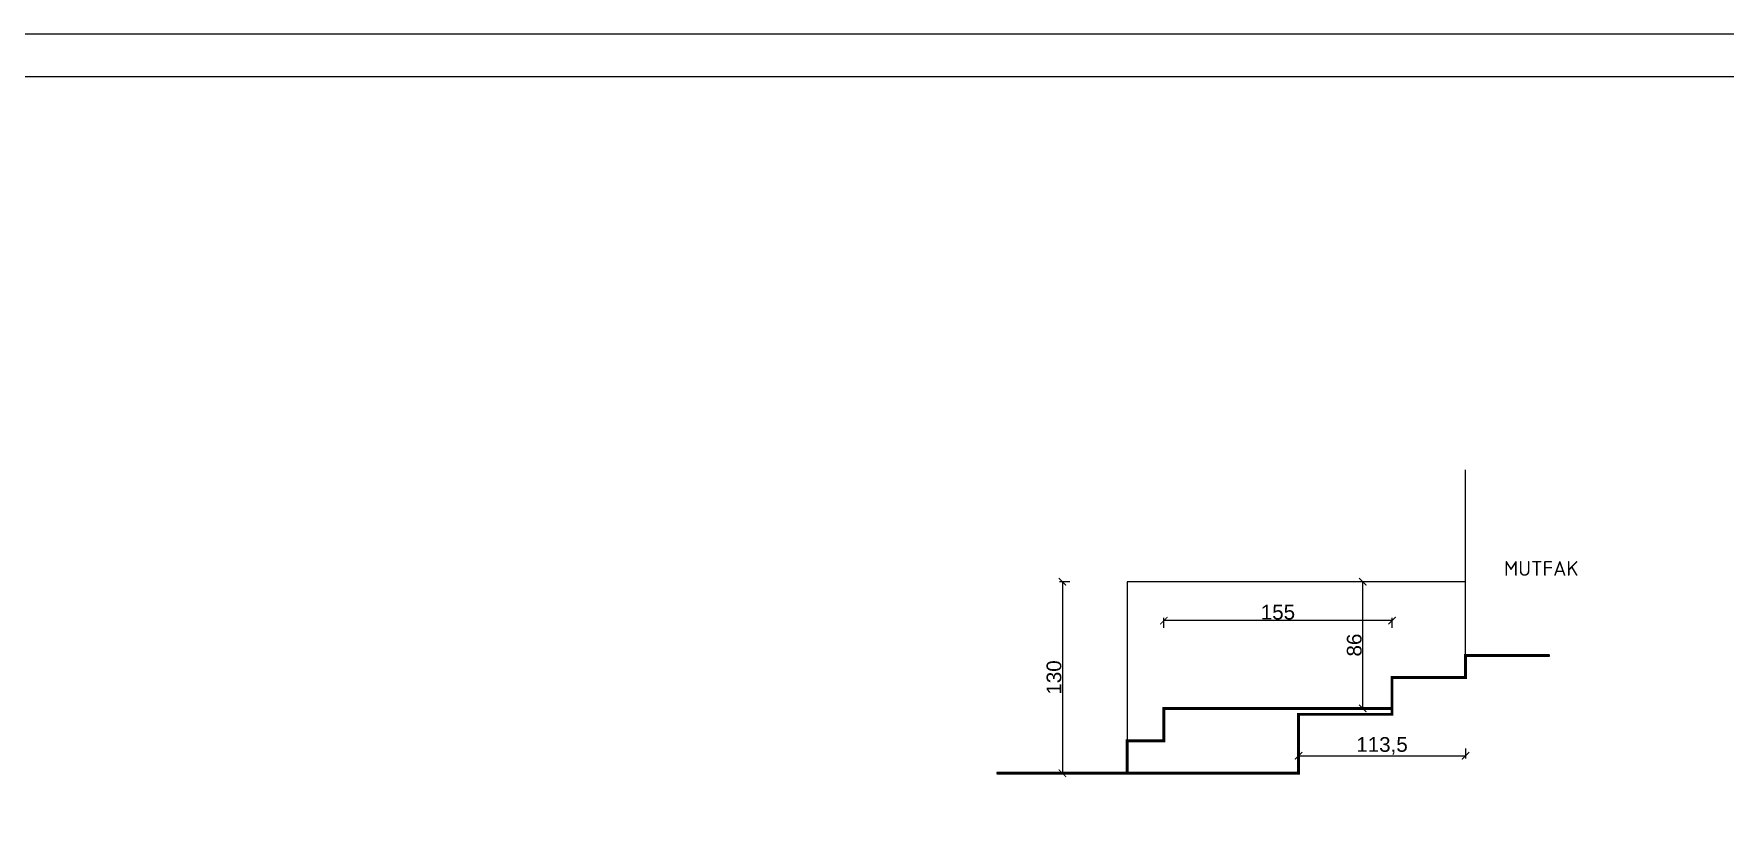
# Model space of a CAD drawing. Header units: inches. Extents: x -48537 to -45698, y 42532 to 44572.
# Drawn here: x -47962 to -46813, y 44046 to 44572 of the extents above; entities that cross this region are included whole.
import ezdxf

# ---------------------------------------------------------------- set-up
doc = ezdxf.new("R2010")
doc.units = ezdxf.units.IN
doc.layers.add('Auto-AhsapMobilya', color=34, linetype='Continuous', lineweight=20)
doc.layers.add('SH-1', color=9, linetype='Continuous', lineweight=9)
doc.layers.add('S2000-025 Antet', color=7, linetype='Continuous')
doc.styles.get("Standard").update_dxf_attribs({"font": 'arial.ttf'})
doc.dimstyles.new('ölçü 1_50', dxfattribs={"dimtxt": 10, "dimasz": 5, "dimexe": 2, "dimexo": 5, "dimtad": 1, "dimdec": 0, "dimtxsty": 'Standard', "dimblk": 'ARCHTICK', "dimcen": 2.5, "dimclrd": 256, "dimclre": 256, "dimclrt": 256, "dimadec": 0, "dimazin": 0, "dimtfac": 1, "dimtdec": 0, "dimtmove": 0, "dimatfit": 3, "dimldrblk": 'ARCHTICK', "dimfxl": 1, "dimlwd": -1, "dimlwe": -1, "dimarcsym": 0})

# ---------------------------------------------------------------- blocks, each defined once
blk = doc.blocks.new('_ARCHTICK')
at = {"color": 0, "linetype": 'ByBlock', "const_width": 0.15}
blk.add_lwpolyline([(-0.5, -0.5), (0.5, 0.5)], dxfattribs=at)
blk = doc.blocks.new('*D27')
at = {"layer": 'Auto-AhsapMobilya', "transparency": 16777216}
for p, q in [((-47103.2, 44087.2), (-47103.2, 44080.2)), ((-47103.2, 44082.2), (-46989.7, 44082.2)), ((-46989.7, 44087.2), (-46989.7, 44080.2))]:
    blk.add_line(p, q, dxfattribs=at)
at = {"layer": 'DEFPOINTS', "color": 0, "linetype": 'Continuous', "transparency": 16777216}
for p in [(-46989.7, 44135.3), (-47103.2, 44110.3), (-46989.7, 44082.2)]:
    blk.add_point(p, dxfattribs=at)
at = {"layer": 'Auto-AhsapMobilya', "linetype": 'Continuous', "transparency": 16777216, "xscale": 5, "yscale": 5, "zscale": 5, "rotation": 180}
blk.add_blockref('_ARCHTICK', (-47103.2, 44082.2), dxfattribs=at)
at = {"layer": 'Auto-AhsapMobilya', "linetype": 'Continuous', "transparency": 16777216, "xscale": 5, "yscale": 5, "zscale": 5}
blk.add_blockref('_ARCHTICK', (-46989.7, 44082.2), dxfattribs=at)
at = {"layer": 'Auto-AhsapMobilya', "linetype": 'Continuous', "transparency": 16777216, "insert": (-47046.5, 44088.9), "char_height": 10, "attachment_point": 5}
blk.add_mtext('113,5', dxfattribs=at)
blk = doc.blocks.new('*D23')
at = {"layer": 'Auto-AhsapMobilya', "transparency": 16777216}
for p, q in [((-47258.6, 44200.3), (-47265.6, 44200.3)), ((-47263.6, 44200.3), (-47263.6, 44070.3)), ((-47258.6, 44070.3), (-47265.6, 44070.3))]:
    blk.add_line(p, q, dxfattribs=at)
at = {"layer": 'DEFPOINTS', "color": 0, "linetype": 'Continuous', "transparency": 16777216}
for p in [(-47244.1, 44200.3), (-47263.6, 44070.3), (-47244.1, 44070.3)]:
    blk.add_point(p, dxfattribs=at)
at = {"layer": 'Auto-AhsapMobilya', "linetype": 'Continuous', "transparency": 16777216, "xscale": 5, "yscale": 5, "zscale": 5}
for p, rotation in [((-47263.6, 44200.3), 90), ((-47263.6, 44070.3), 270)]:
    blk.add_blockref('_ARCHTICK', p, dxfattribs=dict(at, rotation=rotation))
at = {"layer": 'Auto-AhsapMobilya', "linetype": 'Continuous', "transparency": 16777216, "insert": (-47269.3, 44135.3), "char_height": 10, "attachment_point": 5, "rotation": 90}
blk.add_mtext('130', dxfattribs=at)
blk = doc.blocks.new('*D24')
at = {"layer": 'Auto-AhsapMobilya', "transparency": 16777216}
for p, q in [((-47054.6, 44200.3), (-47061.6, 44200.3)), ((-47059.6, 44114.3), (-47059.6, 44200.3)), ((-47054.6, 44114.3), (-47061.6, 44114.3))]:
    blk.add_line(p, q, dxfattribs=at)
at = {"layer": 'DEFPOINTS', "color": 0, "linetype": 'Continuous', "transparency": 16777216}
for p in [(-47059.6, 44200.3), (-47044.8, 44200.3), (-47044.8, 44114.3)]:
    blk.add_point(p, dxfattribs=at)
at = {"layer": 'Auto-AhsapMobilya', "linetype": 'Continuous', "transparency": 16777216, "xscale": 5, "yscale": 5, "zscale": 5}
for p, rotation in [((-47059.6, 44200.3), 90), ((-47059.6, 44114.3), 270)]:
    blk.add_blockref('_ARCHTICK', p, dxfattribs=dict(at, rotation=rotation))
at = {"layer": 'Auto-AhsapMobilya', "linetype": 'Continuous', "transparency": 16777216, "insert": (-47065.3, 44157.3), "char_height": 10, "attachment_point": 5, "rotation": 90}
blk.add_mtext('86', dxfattribs=at)
blk = doc.blocks.new('*D28')
at = {"layer": 'Auto-AhsapMobilya', "transparency": 16777216}
for p, q in [((-47194.7, 44168.9), (-47194.7, 44175.9)), ((-47039.7, 44173.9), (-47194.7, 44173.9)), ((-47039.7, 44168.9), (-47039.7, 44175.9))]:
    blk.add_line(p, q, dxfattribs=at)
at = {"layer": 'DEFPOINTS', "color": 0, "linetype": 'Continuous', "transparency": 16777216}
for p in [(-47194.7, 44173.9), (-47194.7, 44135.3), (-47039.7, 44135.3)]:
    blk.add_point(p, dxfattribs=at)
at = {"layer": 'Auto-AhsapMobilya', "linetype": 'Continuous', "transparency": 16777216, "xscale": 5, "yscale": 5, "zscale": 5, "rotation": 180}
blk.add_blockref('_ARCHTICK', (-47194.7, 44173.9), dxfattribs=at)
at = {"layer": 'Auto-AhsapMobilya', "linetype": 'Continuous', "transparency": 16777216, "xscale": 5, "yscale": 5, "zscale": 5}
blk.add_blockref('_ARCHTICK', (-47039.7, 44173.9), dxfattribs=at)
at = {"layer": 'Auto-AhsapMobilya', "linetype": 'Continuous', "transparency": 16777216, "insert": (-47117.2, 44179.6), "char_height": 10, "attachment_point": 5}
blk.add_mtext('155', dxfattribs=at)

msp = doc.modelspace()

# ---------------------------------------------------------------- linework, layer by layer
msp.add_lwpolyline([(-48432.74, 44543.21), (-45707.74, 44543.21), (-45707.74, 42557.23), (-48432.74, 42557.23)], close=True)
at = {"layer": 'Auto-AhsapMobilya', "linetype": 'Continuous'}
for p, q in [((-46989.72, 44135.27), (-46989.72, 44276.27)), ((-46989.72, 44200.27), (-47219.72, 44200.27)), ((-47219.72, 44200.27), (-47219.72, 44070.27)), ((-46989.72, 44135.27), (-47039.72, 44135.27)), ((-47039.72, 44135.27), (-47039.72, 44110.27)), ((-47039.72, 44110.27), (-47103.22, 44110.27)), ((-47103.22, 44110.27), (-47103.22, 44070.27)), ((-47103.22, 44070.27), (-47308.31, 44070.27))]:
    msp.add_line(p, q, dxfattribs=at)
at = {"layer": 'Auto-AhsapMobilya', "color": 1, "linetype": 'Continuous', "const_width": 2}
msp.add_lwpolyline([(-47308.31, 44070.27), (-47103.22, 44070.27), (-47103.22, 44110.27), (-47039.72, 44110.27), (-47039.72, 44135.27), (-46989.72, 44135.27), (-46989.72, 44150.27), (-46932.58, 44150.27)], dxfattribs=at)
at = {"layer": 'Auto-AhsapMobilya', "linetype": 'Continuous'}
msp.add_lwpolyline([(-46989.72, 44135.27), (-46989.72, 44150.27), (-46932.58, 44150.27)], dxfattribs=at)
at = {"layer": 'Auto-AhsapMobilya', "ltscale": 2, "const_width": 2}
msp.add_lwpolyline([(-47219.72, 44070.27), (-47219.72, 44092.27), (-47194.72, 44092.27), (-47194.72, 44114.27), (-47039.72, 44114.27), (-47039.72, 44135.27), (-46989.72, 44135.27)], dxfattribs=at)
at = {"layer": 'S2000-025 Antet'}
msp.add_lwpolyline([(-48467.74, 44572.23), (-45697.74, 44572.23), (-45697.74, 42532.23), (-48467.74, 42532.23)], close=True, dxfattribs=at)

# ---------------------------------------------------------------- texts
at = {"layer": 'SH-1', "insert": (-46963.67, 44214.3), "char_height": 10, "attachment_point": 1}
msp.add_mtext_dynamic_manual_height_columns('{\\fISOCPEUR|b0|i0|c0|p34;MUTFAK}', width=151.1243, gutter_width=1, heights=[0], dxfattribs=at)

# ---------------------------------------------------------------- dimensions: what is measured, and where the dimension line sits
at = {"layer": 'Auto-AhsapMobilya', "linetype": 'Continuous'}
for base, p1, p2, picture, middle in [((-47263.59, 44070.27), (-47244.06, 44200.27), (-47244.06, 44070.27), '*D23', (-47269.33, 44135.27)), ((-47059.58, 44200.27), (-47044.85, 44114.27), (-47044.85, 44200.27), '*D24', (-47065.31, 44157.27))]:
    dim = msp.add_linear_dim(base=base, p1=p1, p2=p2, angle=90, dimstyle='ölçü 1_50', override={"dimfxl": 5, "dimfxlon": 1}, dxfattribs=at)
    dim.commit()
    dim.dimension.update_dxf_attribs({"geometry": picture, "text_midpoint": middle})
for base, p1, p2, override, picture, middle in [((-47194.72, 44173.91), (-47039.72, 44135.27), (-47194.72, 44135.27), {"dimfxl": 5, "dimfxlon": 1}, '*D28', (-47117.22, 44179.64)), ((-46989.72, 44082.24), (-47103.22, 44110.27), (-46989.72, 44135.27), {"dimdec": 1, "dimfxl": 5, "dimfxlon": 1}, '*D27', (-47046.47, 44088.87))]:
    dim = msp.add_linear_dim(base=base, p1=p1, p2=p2, dimstyle='ölçü 1_50', override=override, dxfattribs=at)
    dim.commit()
    dim.dimension.update_dxf_attribs({"geometry": picture, "text_midpoint": middle})

doc.saveas('drawing.dxf')
